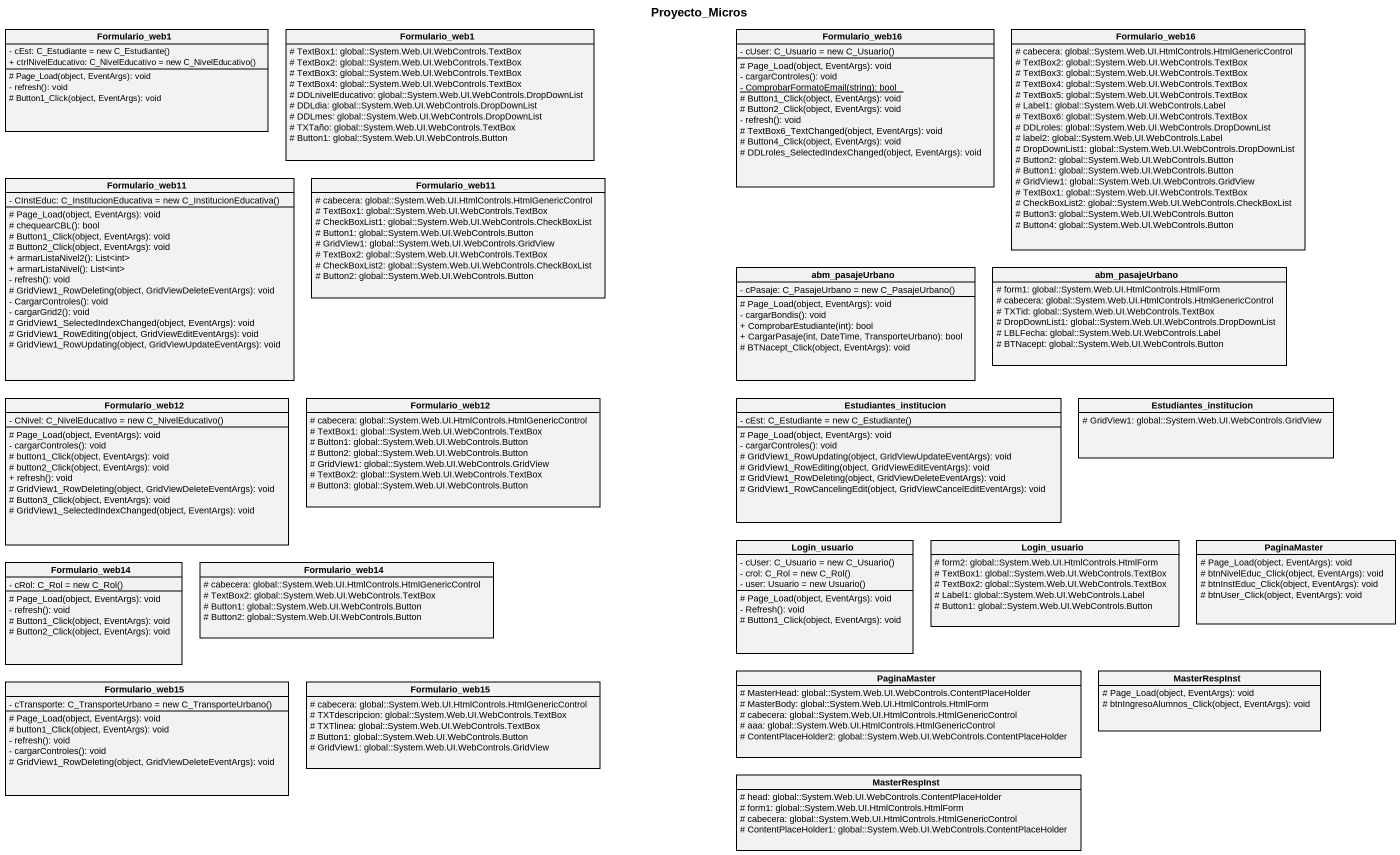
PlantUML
@startuml
title Proyecto_Micros
hide circle
hide empty members
skinparam classAttributeIconSize 0
class Formulario_web1 {
  {field} - cEst: C_Estudiante = new C_Estudiante()
  {field} + ctrlNivelEducativo: C_NivelEducativo = new C_NivelEducativo()
  # Page_Load(object, EventArgs): void
  - refresh(): void
  # Button1_Click(object, EventArgs): void
}
class "Formulario_web1" as Formulario_web1_2 {
  # TextBox1: global::System.Web.UI.WebControls.TextBox
  # TextBox2: global::System.Web.UI.WebControls.TextBox
  # TextBox3: global::System.Web.UI.WebControls.TextBox
  # TextBox4: global::System.Web.UI.WebControls.TextBox
  # DDLnivelEducativo: global::System.Web.UI.WebControls.DropDownList
  # DDLdia: global::System.Web.UI.WebControls.DropDownList
  # DDLmes: global::System.Web.UI.WebControls.DropDownList
  # TXTaño: global::System.Web.UI.WebControls.TextBox
  # Button1: global::System.Web.UI.WebControls.Button
}
class Formulario_web16 {
  {field} - cUser: C_Usuario = new C_Usuario()
  # Page_Load(object, EventArgs): void
  - cargarControles(): void
  {static} - ComprobarFormatoEmail(string): bool
  # Button1_Click(object, EventArgs): void
  # Button2_Click(object, EventArgs): void
  - refresh(): void
  # TextBox6_TextChanged(object, EventArgs): void
  # Button4_Click(object, EventArgs): void
  # DDLroles_SelectedIndexChanged(object, EventArgs): void
}
class "Formulario_web16" as Formulario_web16_2 {
  # cabecera: global::System.Web.UI.HtmlControls.HtmlGenericControl
  # TextBox2: global::System.Web.UI.WebControls.TextBox
  # TextBox3: global::System.Web.UI.WebControls.TextBox
  # TextBox4: global::System.Web.UI.WebControls.TextBox
  # TextBox5: global::System.Web.UI.WebControls.TextBox
  # Label1: global::System.Web.UI.WebControls.Label
  # TextBox6: global::System.Web.UI.WebControls.TextBox
  # DDLroles: global::System.Web.UI.WebControls.DropDownList
  # label2: global::System.Web.UI.WebControls.Label
  # DropDownList1: global::System.Web.UI.WebControls.DropDownList
  # Button2: global::System.Web.UI.WebControls.Button
  # Button1: global::System.Web.UI.WebControls.Button
  # GridView1: global::System.Web.UI.WebControls.GridView
  # TextBox1: global::System.Web.UI.WebControls.TextBox
  # CheckBoxList2: global::System.Web.UI.WebControls.CheckBoxList
  # Button3: global::System.Web.UI.WebControls.Button
  # Button4: global::System.Web.UI.WebControls.Button
}
class Formulario_web11 {
  {field} - CInstEduc: C_InstitucionEducativa = new C_InstitucionEducativa()
  # Page_Load(object, EventArgs): void
  # chequearCBL(): bool
  # Button1_Click(object, EventArgs): void
  # Button2_Click(object, EventArgs): void
  + armarListaNivel2(): List<int>
  + armarListaNivel(): List<int>
  - refresh(): void
  # GridView1_RowDeleting(object, GridViewDeleteEventArgs): void
  - CargarControles(): void
  - cargarGrid2(): void
  # GridView1_SelectedIndexChanged(object, EventArgs): void
  # GridView1_RowEditing(object, GridViewEditEventArgs): void
  # GridView1_RowUpdating(object, GridViewUpdateEventArgs): void
}
class "Formulario_web11" as Formulario_web11_2 {
  # cabecera: global::System.Web.UI.HtmlControls.HtmlGenericControl
  # TextBox1: global::System.Web.UI.WebControls.TextBox
  # CheckBoxList1: global::System.Web.UI.WebControls.CheckBoxList
  # Button1: global::System.Web.UI.WebControls.Button
  # GridView1: global::System.Web.UI.WebControls.GridView
  # TextBox2: global::System.Web.UI.WebControls.TextBox
  # CheckBoxList2: global::System.Web.UI.WebControls.CheckBoxList
  # Button2: global::System.Web.UI.WebControls.Button
}
class abm_pasajeUrbano {
  {field} - cPasaje: C_PasajeUrbano = new C_PasajeUrbano()
  # Page_Load(object, EventArgs): void
  - cargarBondis(): void
  + ComprobarEstudiante(int): bool
  + CargarPasaje(int, DateTime, TransporteUrbano): bool
  # BTNacept_Click(object, EventArgs): void
}
class "abm_pasajeUrbano" as abm_pasajeUrbano_2 {
  # form1: global::System.Web.UI.HtmlControls.HtmlForm
  # cabecera: global::System.Web.UI.HtmlControls.HtmlGenericControl
  # TXTid: global::System.Web.UI.WebControls.TextBox
  # DropDownList1: global::System.Web.UI.WebControls.DropDownList
  # LBLFecha: global::System.Web.UI.WebControls.Label
  # BTNacept: global::System.Web.UI.WebControls.Button
}
class Formulario_web12 {
  {field} - CNivel: C_NivelEducativo = new C_NivelEducativo()
  # Page_Load(object, EventArgs): void
  - cargarControles(): void
  # button1_Click(object, EventArgs): void
  # button2_Click(object, EventArgs): void
  + refresh(): void
  # GridView1_RowDeleting(object, GridViewDeleteEventArgs): void
  # Button3_Click(object, EventArgs): void
  # GridView1_SelectedIndexChanged(object, EventArgs): void
}
class "Formulario_web12" as Formulario_web12_2 {
  # cabecera: global::System.Web.UI.HtmlControls.HtmlGenericControl
  # TextBox1: global::System.Web.UI.WebControls.TextBox
  # Button1: global::System.Web.UI.WebControls.Button
  # Button2: global::System.Web.UI.WebControls.Button
  # GridView1: global::System.Web.UI.WebControls.GridView
  # TextBox2: global::System.Web.UI.WebControls.TextBox
  # Button3: global::System.Web.UI.WebControls.Button
}
class Estudiantes_institucion {
  {field} - cEst: C_Estudiante = new C_Estudiante()
  # Page_Load(object, EventArgs): void
  - cargarControles(): void
  # GridView1_RowUpdating(object, GridViewUpdateEventArgs): void
  # GridView1_RowEditing(object, GridViewEditEventArgs): void
  # GridView1_RowDeleting(object, GridViewDeleteEventArgs): void
  # GridView1_RowCancelingEdit(object, GridViewCancelEditEventArgs): void
}
class "Estudiantes_institucion" as Estudiantes_institucion_2 {
  # GridView1: global::System.Web.UI.WebControls.GridView
}
class Formulario_web14 {
  {field} - cRol: C_Rol = new C_Rol()
  # Page_Load(object, EventArgs): void
  - refresh(): void
  # Button1_Click(object, EventArgs): void
  # Button2_Click(object, EventArgs): void
}
class "Formulario_web14" as Formulario_web14_2 {
  # cabecera: global::System.Web.UI.HtmlControls.HtmlGenericControl
  # TextBox2: global::System.Web.UI.WebControls.TextBox
  # Button1: global::System.Web.UI.WebControls.Button
  # Button2: global::System.Web.UI.WebControls.Button
}
class Login_usuario {
  {field} - cUser: C_Usuario = new C_Usuario()
  {field} - crol: C_Rol = new C_Rol()
  {field} - user: Usuario = new Usuario()
  # Page_Load(object, EventArgs): void
  - Refresh(): void
  # Button1_Click(object, EventArgs): void
}
class "Login_usuario" as Login_usuario_2 {
  # form2: global::System.Web.UI.HtmlControls.HtmlForm
  # TextBox1: global::System.Web.UI.WebControls.TextBox
  # TextBox2: global::System.Web.UI.WebControls.TextBox
  # Label1: global::System.Web.UI.WebControls.Label
  # Button1: global::System.Web.UI.WebControls.Button
}
class PaginaMaster {
  # Page_Load(object, EventArgs): void
  # btnNivelEduc_Click(object, EventArgs): void
  # btnInstEduc_Click(object, EventArgs): void
  # btnUser_Click(object, EventArgs): void
}
class Formulario_web15 {
  {field} - cTransporte: C_TransporteUrbano = new C_TransporteUrbano()
  # Page_Load(object, EventArgs): void
  # button1_Click(object, EventArgs): void
  - refresh(): void
  - cargarControles(): void
  # GridView1_RowDeleting(object, GridViewDeleteEventArgs): void
}
class "Formulario_web15" as Formulario_web15_2 {
  # cabecera: global::System.Web.UI.HtmlControls.HtmlGenericControl
  # TXTdescripcion: global::System.Web.UI.WebControls.TextBox
  # TXTlinea: global::System.Web.UI.WebControls.TextBox
  # Button1: global::System.Web.UI.WebControls.Button
  # GridView1: global::System.Web.UI.WebControls.GridView
}
class "PaginaMaster" as PaginaMaster_2 {
  # MasterHead: global::System.Web.UI.WebControls.ContentPlaceHolder
  # MasterBody: global::System.Web.UI.HtmlControls.HtmlForm
  # cabecera: global::System.Web.UI.HtmlControls.HtmlGenericControl
  # aaa: global::System.Web.UI.HtmlControls.HtmlGenericControl
  # ContentPlaceHolder2: global::System.Web.UI.WebControls.ContentPlaceHolder
}
class MasterRespInst {
  # Page_Load(object, EventArgs): void
  # btnIngresoAlumnos_Click(object, EventArgs): void
}
class "MasterRespInst" as MasterRespInst_2 {
  # head: global::System.Web.UI.WebControls.ContentPlaceHolder
  # form1: global::System.Web.UI.HtmlControls.HtmlForm
  # cabecera: global::System.Web.UI.HtmlControls.HtmlGenericControl
  # ContentPlaceHolder1: global::System.Web.UI.WebControls.ContentPlaceHolder
}
@enduml
